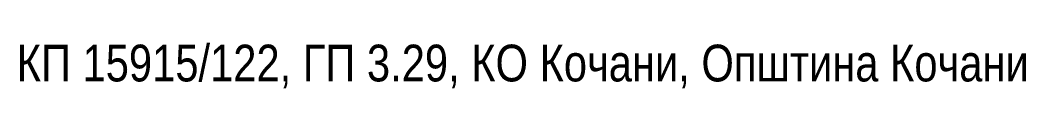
# Model space of a CAD drawing. Extents: x 19704 to 238216, y -31136 to 55916.
# Drawn here: x 173112 to 175579, y 7897 to 8008 of the extents above; entities that cross this region are included whole.
import ezdxf

# ---------------------------------------------------------------- set-up
doc = ezdxf.new("R2010")
doc.units = 0
doc.header["$LTSCALE"] = 5
doc.header["$MEASUREMENT"] = 0
doc.layers.add('4 _ - Фрагмент - Разрез.2D Elements', color=7, linetype='Continuous')
doc.styles.add('GENERATED_STYLE_4', font='arial.ttf')

# ---------------------------------------------------------------- blocks, each defined once
blk = doc.blocks.new('ANTETKA')
at = {"layer": '4 _ - Фрагмент - Разрез.2D Elements', "linetype": 'Continuous', "lineweight": 35, "insert": (146423.8, 7950.3), "char_height": 90, "attachment_point": 4, "style": 'GENERATED_STYLE_4'}
blk.add_mtext('\\A1;\\pxql;{\\fCentury Gothic|b0|i0|c204|p34;\\W0.85;КП 15915\\fCentury Gothic|b0|i0|c0|p34;/122\\fCentury Gothic|b0|i0|c204|p34;, ГП 3.29, КО Кочани, Општина Кочани}', dxfattribs=at)
blk.add_mtext('\\A1;\\pxql;{\\fCentury Gothic|b0|i0|c204|p34;\\W0.85;КП 15915\\fCentury Gothic|b0|i0|c0|p34;/122\\fCentury Gothic|b0|i0|c204|p34;, ГП 3.29, КО Кочани, Општина Кочани}', dxfattribs=at)

msp = doc.modelspace()

# ---------------------------------------------------------------- block references
msp.add_blockref('ANTETKA', (26679.5, 0))

doc.saveas('drawing.dxf')
